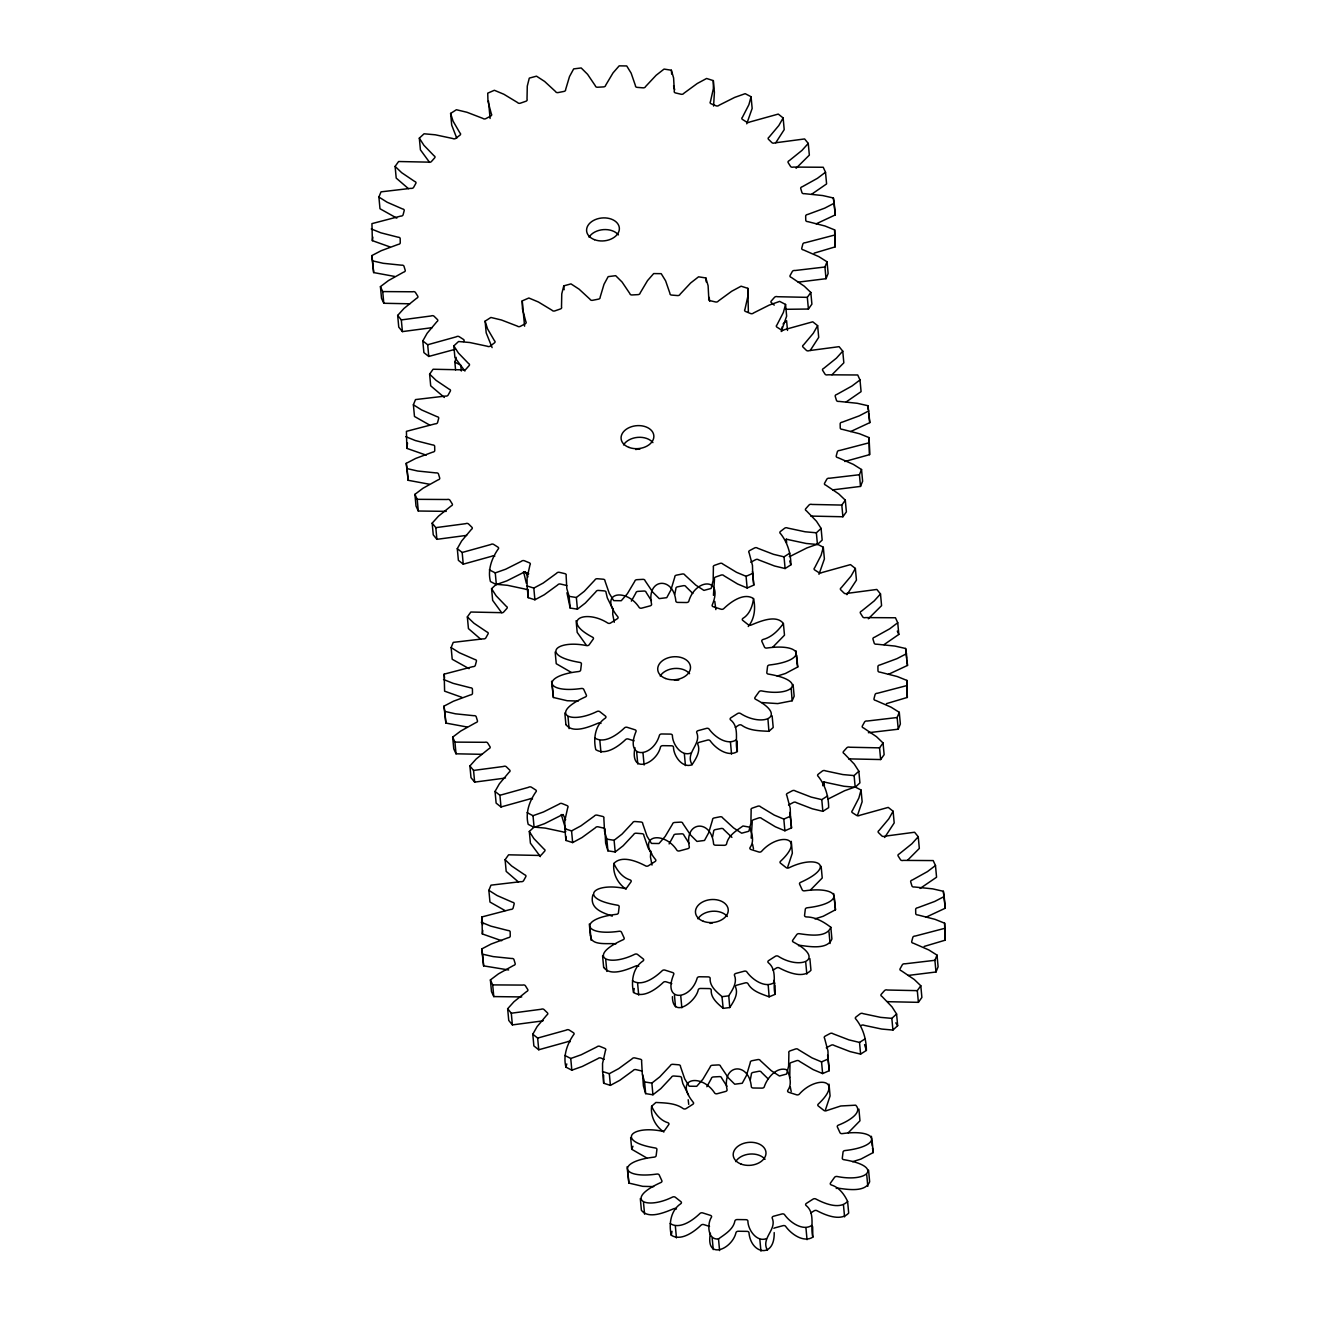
<?xml version="1.0" encoding="UTF-8"?>
<svg xmlns="http://www.w3.org/2000/svg" width="1317" height="1317" viewBox="0 0 1317 1317"><rect width="100%" height="100%" fill="white"/><g stroke="black" fill="none" stroke-linecap="round" stroke-linejoin="round"><path stroke-width="1.5" d="M642.597 1074.639L643.387 1085.867L645.659 1093.62L652.936 1094.773L660.838 1088.599L671.44 1077.29A2.157 1.498 -5.3 0 1 673.975 1076.005L679.77 1076.483A2.157 1.498 -5.3 0 1 681.531 1078.146L682.815 1083.545L688.511 1095.02M613.047 608.438L612.701 614.15L614.265 622.299M634.942 747.677C629.592 775.203 656.557 763.86 660.492 747.035A2.157 1.498 -5.3 0 1 662.945 745.669L671.374 745.784A2.157 1.498 -5.3 0 1 673.481 747.216C673.596 755.859 682.255 768.568 692.001 764.749C695.82 758.938 700.874 751.381 697.78 744.187A2.157 1.498 -5.3 0 1 699.36 742.294L707.427 740.121A2.157 1.498 -5.3 0 1 710.209 740.829C715.674 748.517 728.12 757.456 737.339 751.579L737.174 741.092M735.544 986.186A2.157 1.498 -5.3 0 1 737.108 985.083L745.175 982.91A2.157 1.498 -5.3 0 1 747.957 983.618C752.073 991.355 761.522 993.923 769.144 996.837L775.071 994.368C772.355 984.194 777.886 970.267 768.288 962.645A2.157 1.498 -5.3 0 1 768.749 960.521L775.219 956.389A2.157 1.498 -5.3 0 1 778.265 956.274C800.094 970.316 826.45 959.5 793.542 942.149A2.157 1.498 -5.3 0 1 792.818 940.108L796.719 934.658A2.157 1.498 -5.3 0 1 799.551 933.737C809.181 935.054 826.681 937.951 830.829 927.283C823.784 921.884 815.503 916.978 806.35 916.928A2.157 1.498 -5.3 0 1 804.572 915.282L805.296 909.323A2.157 1.498 -5.3 0 1 807.486 907.742C845.102 903.429 841.086 885.65 804.786 890.802A2.157 1.498 -5.3 0 1 802.201 889.815L799.649 884.267A2.157 1.498 -5.3 0 1 800.851 882.258C837.365 865.779 816.227 854.404 789.081 867.755A2.157 1.498 -5.3 0 1 786.084 867.574L780.635 863.277A2.157 1.498 -5.3 0 1 780.685 861.137C806.975 836.344 778.166 832.542 761.605 851.309A2.157 1.498 -5.3 0 1 758.658 851.951L751.151 849.564A2.157 1.498 -5.3 0 1 750.032 847.638C754.509 841.563 752.122 833.332 749.357 827.092L742.953 825.989C736.532 830.615 728.12 835.488 726.572 843.95A2.157 1.498 -5.3 0 1 724.12 845.316L715.691 845.201A2.157 1.498 -5.3 0 1 713.584 843.769C711.196 818.565 683.918 821.067 689.285 846.815A2.157 1.498 -5.3 0 1 687.704 848.708L679.638 850.881A2.157 1.498 -5.3 0 1 676.856 850.156C664.081 830.451 635.42 834.731 655.438 859.441A2.157 1.498 -5.3 0 1 654.977 861.581L648.491 865.713A2.157 1.498 -5.3 0 1 645.462 865.812C636.654 861.17 621.608 855.046 613.854 863.491C612.586 873.78 617.821 883.509 626.102 889.271M775.087 994.253L775.087 985.429M773.869 1228.3A2.157 1.498 -5.3 0 1 774.84 1227.872L782.907 1225.699A2.157 1.498 -5.3 0 1 785.689 1226.423C791.155 1234.095 803.617 1243.034 812.819 1237.157C810.103 1226.983 815.635 1213.056 806.02 1205.434A2.157 1.498 -5.3 0 1 806.498 1203.31L812.968 1199.178A2.157 1.498 -5.3 0 1 815.997 1199.079C824.804 1203.722 839.851 1209.846 847.605 1201.4C844.312 1194.338 839.094 1187.259 831.274 1184.938A2.157 1.498 -5.3 0 1 830.566 1182.913L834.468 1177.447A2.157 1.498 -5.3 0 1 837.283 1176.525C868.43 1182.715 883.608 1166.302 844.098 1159.717A2.157 1.498 -5.3 0 1 842.304 1158.071L843.045 1152.128A2.157 1.498 -5.3 0 1 845.218 1150.531C882.851 1146.218 878.834 1128.439 842.534 1133.591A2.157 1.498 -5.3 0 1 839.95 1132.604L837.398 1127.056A2.157 1.498 -5.3 0 1 838.6 1125.047C845.712 1122.413 863.804 1113.211 855.704 1105.177L840.789 1105.984L826.813 1110.544A2.157 1.498 -5.3 0 1 823.816 1110.363L818.384 1106.066A2.157 1.498 -5.3 0 1 818.433 1103.942C844.707 1079.133 815.914 1075.331 799.353 1094.098A2.157 1.498 -5.3 0 1 796.406 1094.74L788.899 1092.353A2.157 1.498 -5.3 0 1 787.78 1090.427C792.258 1084.352 789.871 1076.137 787.089 1069.881C776.915 1066.079 767.087 1077.932 764.304 1086.739A2.157 1.498 -5.3 0 1 761.852 1088.122L753.423 1088.007A2.157 1.498 -5.3 0 1 751.316 1086.558C748.945 1061.354 721.667 1063.856 727.033 1089.603A2.157 1.498 -5.3 0 1 725.453 1091.497L717.386 1093.67A2.157 1.498 -5.3 0 1 714.604 1092.945C701.829 1073.24 673.168 1077.52 693.186 1102.247A2.157 1.498 -5.3 0 1 692.709 1104.37L686.239 1108.502A2.157 1.498 -5.3 0 1 683.21 1108.601C675.407 1102.938 665.101 1102.987 655.899 1102.461L651.602 1106.28C650.335 1116.569 655.57 1126.298 663.85 1132.06M789.723 1077.734L789.986 1064.597A2.157 1.498 -5.3 0 1 791.155 1062.572L796.571 1060.695A2.157 1.498 -5.3 0 1 799.419 1061.304L813.116 1069.585L822.631 1073.569L829.266 1070.688L827.619 1055.197M634.037 740.829L628.407 739.051A2.157 1.498 -5.3 0 0 625.46 739.693C618.332 746.541 605.359 755.843 595.794 749.653C593.16 738.689 595.185 724.712 605.293 718.16A2.157 1.498 -5.3 0 0 605.343 716.02L599.893 711.74A2.157 1.498 -5.3 0 0 596.897 711.542C569.751 724.893 548.613 713.518 585.127 697.055A2.157 1.498 -5.3 0 0 586.328 695.047L583.777 689.482A2.157 1.498 -5.3 0 0 581.192 688.511C544.892 693.647 540.875 675.884 578.509 671.555A2.157 1.498 -5.3 0 0 580.682 669.974L581.406 664.015A2.157 1.498 -5.3 0 0 579.628 662.385C540.118 655.784 555.297 639.387 586.444 645.56A2.157 1.498 -5.3 0 0 589.259 644.655L593.16 639.189A2.157 1.498 -5.3 0 0 592.436 637.148C559.527 619.813 585.884 608.997 607.713 623.023A2.157 1.498 -5.3 0 0 610.759 622.908L617.229 618.776A2.157 1.498 -5.3 0 0 617.689 616.652C597.671 591.942 626.349 587.662 639.107 607.367A2.157 1.498 -5.3 0 0 641.889 608.092L649.956 605.919A2.157 1.498 -5.3 0 0 651.536 604.009C646.186 578.278 673.464 575.776 675.835 600.98A2.157 1.498 -5.3 0 0 677.942 602.412L686.371 602.528A2.157 1.498 -5.3 0 0 688.824 601.161C695.376 578.558 723.889 576.698 712.299 604.832A2.157 1.498 -5.3 0 0 713.402 606.775L720.909 609.162A2.157 1.498 -5.3 0 0 723.873 608.52C730.984 601.655 743.973 592.354 753.522 598.544C755.728 608.075 754.657 618.776 748.254 626.513M671.785 983.618L666.155 981.84A2.157 1.498 -5.3 0 0 663.192 982.482C656.08 989.33 643.091 998.648 633.543 992.458C630.909 981.494 632.917 967.501 643.042 960.949A2.157 1.498 -5.3 0 0 643.091 958.825L637.642 954.529A2.157 1.498 -5.3 0 0 634.646 954.331C607.499 967.682 586.361 956.323 622.859 939.844A2.157 1.498 -5.3 0 0 624.077 937.836L621.525 932.288A2.157 1.498 -5.3 0 0 618.924 931.3C582.641 936.436 578.624 918.673 616.241 914.344A2.157 1.498 -5.3 0 0 618.43 912.763L619.155 906.804A2.157 1.498 -5.3 0 0 617.36 905.174C577.85 898.589 593.029 882.176 624.176 888.349A2.157 1.498 -5.3 0 0 627.007 887.444L630.909 881.978A2.157 1.498 -5.3 0 0 630.185 879.937C622.381 877.632 617.146 870.553 613.854 863.491M633.543 992.458L634.251 988.524M709.517 1226.423L703.887 1224.629A2.157 1.498 -5.3 0 0 700.94 1225.271C693.812 1232.119 680.84 1241.437 671.291 1235.247C668.657 1224.283 670.666 1210.29 680.774 1203.738A2.157 1.498 -5.3 0 0 680.84 1201.614L675.391 1197.318A2.157 1.498 -5.3 0 0 672.394 1197.137C645.248 1210.471 624.093 1199.112 660.607 1182.633A2.157 1.498 -5.3 0 0 661.825 1180.625L659.274 1175.077A2.157 1.498 -5.3 0 0 656.673 1174.089C620.373 1179.242 616.356 1161.462 653.989 1157.149A2.157 1.498 -5.3 0 0 656.162 1155.552L656.903 1149.593A2.157 1.498 -5.3 0 0 655.109 1147.963C615.599 1141.378 630.777 1124.965 661.924 1131.138A2.157 1.498 -5.3 0 0 664.739 1130.233L668.641 1124.767A2.157 1.498 -5.3 0 0 667.933 1122.726C660.113 1120.421 654.895 1113.342 651.602 1106.28M671.291 1235.247L671.999 1231.313M753.505 598.659C752.633 605.688 749.768 614.315 742.953 618.348A2.157 1.498 -5.3 0 0 742.887 620.488L748.336 624.785A2.157 1.498 -5.3 0 0 751.332 624.966C760.436 621.18 776.404 614.38 783.401 623.501L784.488 635.189L772.783 647.157M389.766 246.839L372.365 240.649L371.937 223.627L400.631 216.12A2.157 1.498 -5.3 0 0 403.101 214.77L404.187 210.654A2.157 1.498 -5.3 0 0 402.525 208.942L387.132 202.225L378.901 197.056L381.008 191.854L410.871 188.347A2.157 1.498 -5.3 0 0 413.637 187.343L415.826 183.392A2.157 1.498 -5.3 0 0 414.674 181.466L401.652 172.675L395.116 166.403L398.607 161.514L428.469 162.139A2.157 1.498 -5.3 0 0 431.433 161.514L434.643 157.892A2.157 1.498 -5.3 0 0 434.083 155.834L423.909 145.298L419.333 138.153L424.074 133.791L435.285 134.795L452.801 138.515A2.157 1.498 -5.3 0 0 455.83 138.318L459.946 135.157A2.157 1.498 -5.3 0 0 459.962 133.017L453.064 121.148L450.612 113.427L456.406 109.739L466.975 112.274L482.878 118.398A2.157 1.498 -5.3 0 0 485.874 118.612L490.731 116.028A2.157 1.498 -5.3 0 0 491.34 113.921L487.965 101.179L487.734 93.161L494.369 90.28L503.884 94.264L517.581 102.545A2.157 1.498 -5.3 0 0 520.429 103.154L525.845 101.277A2.157 1.498 -5.3 0 0 527.014 99.252L527.277 86.115L529.286 78.115L536.496 76.172L544.612 81.44L555.576 91.564A2.157 1.498 -5.3 0 0 558.145 92.569L563.906 91.433A2.157 1.498 -5.3 0 0 565.619 89.589L569.504 76.567L573.669 68.896L581.192 67.957L587.58 74.312L595.383 85.868A2.157 1.498 -5.3 0 0 597.589 87.235L603.482 86.906A2.157 1.498 -5.3 0 0 605.639 85.309L613.031 72.896L619.188 65.85L626.727 65.949L631.139 73.143L635.469 85.704A2.157 1.498 -5.3 0 0 637.23 87.366L643.025 87.844A2.157 1.498 -5.3 0 0 645.56 86.56L656.162 75.25L664.064 69.077L671.341 70.229L673.613 77.983L674.32 91.071A2.157 1.498 -5.3 0 0 675.572 92.947L681.037 94.231A2.157 1.498 -5.3 0 0 683.852 93.293L697.236 83.514L706.603 78.477L713.32 80.617L714.407 92.305L713.584 106.051M372.365 240.649L372.81 237.093M426.198 455.155L406.854 448.373L406.426 431.35L435.12 423.844A2.157 1.498 -5.3 0 0 437.59 422.494L438.676 418.378A2.157 1.498 -5.3 0 0 437.014 416.666L421.621 409.949L413.39 404.78L415.497 399.578L445.36 396.071A2.157 1.498 -5.3 0 0 448.126 395.067L450.315 391.116A2.157 1.498 -5.3 0 0 449.163 389.19L436.141 380.399L429.622 374.127L433.095 369.237L462.975 369.863A2.157 1.498 -5.3 0 0 465.922 369.237L469.132 365.616A2.157 1.498 -5.3 0 0 468.572 363.558L458.415 353.022L453.822 345.894L458.563 341.515L469.774 342.519L487.29 346.239A2.157 1.498 -5.3 0 0 490.319 346.042L494.435 342.881A2.157 1.498 -5.3 0 0 494.451 340.741L487.553 328.871L485.1 321.15L490.895 317.463L501.464 319.998L517.367 326.122A2.157 1.498 -5.3 0 0 520.363 326.336L525.22 323.768A2.157 1.498 -5.3 0 0 525.829 321.644L522.454 308.902L522.223 300.885L528.858 298.004L538.373 301.988L552.07 310.269A2.157 1.498 -5.3 0 0 554.918 310.878L560.334 309.001A2.157 1.498 -5.3 0 0 561.503 306.976L561.766 293.839L563.775 285.855L570.985 283.896L579.101 289.18L590.065 299.288A2.157 1.498 -5.3 0 0 592.634 300.292L598.395 299.157A2.157 1.498 -5.3 0 0 600.108 297.313L604.009 284.291L608.158 276.636L615.681 275.681L622.068 282.036L629.872 293.609A2.157 1.498 -5.3 0 0 632.078 294.959L637.971 294.629A2.157 1.498 -5.3 0 0 640.128 293.032L647.52 280.62L653.676 273.574L661.216 273.673L665.628 280.867L669.958 293.428A2.157 1.498 -5.3 0 0 671.736 295.09L677.514 295.568A2.157 1.498 -5.3 0 0 680.049 294.284L690.651 282.974L698.553 276.817L705.83 277.953L708.102 285.707L708.809 298.794A2.157 1.498 -5.3 0 0 710.061 300.671L715.526 301.955A2.157 1.498 -5.3 0 0 718.341 301.017L731.725 291.238L741.092 286.201L747.826 288.341L748.369 311.866M406.854 448.373L407.513 443.039M462.004 697.368L444.603 691.162L444.175 674.139L472.869 666.649A2.157 1.498 -5.3 0 0 475.338 665.283L476.425 661.167A2.157 1.498 -5.3 0 0 474.746 659.471L459.37 652.738L451.138 647.569L453.246 642.367L483.092 638.86A2.157 1.498 -5.3 0 0 485.858 637.856L488.047 633.905A2.157 1.498 -5.3 0 0 486.911 631.979L473.89 623.188L467.354 616.916L470.844 612.026L500.707 612.652A2.157 1.498 -5.3 0 0 503.67 612.043L506.88 608.421A2.157 1.498 -5.3 0 0 506.304 606.347L496.147 595.811L491.57 588.683L496.295 584.304L507.506 585.308L525.022 589.045A2.157 1.498 -5.3 0 0 527.113 589.292M501.678 940.733L482.351 933.951L481.907 916.945L510.617 909.438A2.157 1.498 -5.3 0 0 513.087 908.088L514.157 903.956A2.157 1.498 -5.3 0 0 512.494 902.26L497.118 895.544L488.87 890.358L490.978 885.156L520.841 881.649A2.157 1.498 -5.3 0 0 523.606 880.645L525.796 876.694A2.157 1.498 -5.3 0 0 524.66 874.784L511.638 865.977L505.102 859.705L508.592 854.815L538.455 855.441A2.157 1.498 -5.3 0 0 541.402 854.832L544.629 851.21A2.157 1.498 -5.3 0 0 544.053 849.136L533.895 838.6L529.319 831.471L534.043 827.092L545.254 828.097L562.771 831.834A2.157 1.498 -5.3 0 0 565.8 831.62M482.351 933.951L482.779 930.411M814.153 253.144L835.093 246.905L834.649 229.899L825.035 226.014L807.881 221.635A2.157 1.498 -5.3 0 1 805.757 220.219L805.675 216.087A2.157 1.498 -5.3 0 1 807.765 214.441L824.722 208.152L834.204 203.213L833.365 197.978L822.73 195.558L804.457 193.665A2.157 1.498 -5.3 0 1 801.954 192.595L800.736 188.594A2.157 1.498 -5.3 0 1 802.333 186.718L817.462 178.305L825.512 172.231L823.224 167.259L793.311 167.078A2.157 1.498 -5.3 0 1 790.513 166.386L788.192 162.682A2.157 1.498 -5.3 0 1 789.262 160.641L801.954 150.418L808.259 143.421L804.621 138.944L774.824 142.878A2.157 1.498 -5.3 0 1 771.861 142.598L768.535 139.339A2.157 1.498 -5.3 0 1 769.029 137.215L778.808 125.559L783.138 117.937L778.265 114.085L749.752 122.004A2.157 1.498 -5.3 0 1 746.723 122.135L742.508 119.452A2.157 1.498 -5.3 0 1 742.409 117.312L748.896 104.701L751.069 96.717L745.175 93.672L734.705 97.392L719.033 105.261A2.157 1.498 -5.3 0 1 716.053 105.804L711.114 103.78A2.157 1.498 -5.3 0 1 710.423 101.738L713.37 88.634L713.32 80.617M835.093 246.905L834.649 229.899M844.757 461.51L869.582 454.645L869.138 437.623L859.524 433.754L842.37 429.358A2.157 1.498 -5.3 0 1 840.246 427.943L840.164 423.811A2.157 1.498 -5.3 0 1 842.254 422.164L859.211 415.876L868.693 410.953L867.854 405.702L857.219 403.282L838.962 401.389A2.157 1.498 -5.3 0 1 836.443 400.319L835.225 396.318A2.157 1.498 -5.3 0 1 836.838 394.441L851.951 386.029L860.001 379.954L857.713 374.983L827.8 374.802A2.157 1.498 -5.3 0 1 825.002 374.11L822.681 370.406A2.157 1.498 -5.3 0 1 823.751 368.365L836.443 358.142L842.748 351.145L839.11 346.667L809.313 350.602A2.157 1.498 -5.3 0 1 806.35 350.322L803.024 347.062A2.157 1.498 -5.3 0 1 803.518 344.939L813.297 333.283L817.627 325.661L812.754 321.809L784.241 329.727A2.157 1.498 -5.3 0 1 781.211 329.859L776.997 327.176A2.157 1.498 -5.3 0 1 776.898 325.052L783.385 312.425L785.558 304.441L779.664 301.395L769.194 305.116L753.522 312.985A2.157 1.498 -5.3 0 1 750.542 313.528L745.603 311.503A2.157 1.498 -5.3 0 1 744.928 309.462L747.858 296.358L747.826 288.341M869.582 454.645L869.138 437.623M886.39 703.657L907.314 697.434L906.886 680.412L897.272 676.543L880.118 672.164A2.157 1.498 -5.3 0 1 877.978 670.732L877.912 666.6A2.157 1.498 -5.3 0 1 879.986 664.953L896.959 658.665L906.425 653.742L905.602 648.491L894.967 646.071L876.694 644.194A2.157 1.498 -5.3 0 1 874.192 643.108L872.973 639.124A2.157 1.498 -5.3 0 1 874.57 637.23L889.699 628.818L897.733 622.743L895.461 617.772L865.532 617.591A2.157 1.498 -5.3 0 1 862.75 616.899L860.429 613.195A2.157 1.498 -5.3 0 1 861.499 611.154L874.192 600.931L880.497 593.951L876.842 589.456L847.061 593.391A2.157 1.498 -5.3 0 1 844.098 593.111L840.756 589.851A2.157 1.498 -5.3 0 1 841.267 587.728L851.045 576.089L855.359 568.45L850.486 564.614L821.989 572.533A2.157 1.498 -5.3 0 1 818.944 572.648L814.729 569.965A2.157 1.498 -5.3 0 1 814.647 567.841L821.133 555.214L823.306 547.246L817.396 544.201L806.942 547.905L791.27 555.79A2.157 1.498 -5.3 0 1 789.327 556.531M907.314 697.434L906.886 680.412M924.139 946.446L945.063 940.223L944.635 923.201L935.004 919.332L917.85 914.953A2.157 1.498 -5.3 0 1 915.727 913.537L915.661 909.388A2.157 1.498 -5.3 0 1 917.735 907.742L934.708 901.454L944.174 896.531L943.334 891.28L932.699 888.86L914.442 886.983A2.157 1.498 -5.3 0 1 911.924 885.897L910.706 881.913A2.157 1.498 -5.3 0 1 912.319 880.019L927.448 871.607L935.482 865.532L933.193 860.577L903.281 860.396A2.157 1.498 -5.3 0 1 900.482 859.688L898.161 856.001A2.157 1.498 -5.3 0 1 899.231 853.943L911.94 843.72L918.245 836.739L914.591 832.245L884.81 836.196A2.157 1.498 -5.3 0 1 881.83 835.9L878.505 832.64A2.157 1.498 -5.3 0 1 878.999 830.517L888.777 818.878L893.107 811.239L888.234 807.403L859.721 815.322A2.157 1.498 -5.3 0 1 856.692 815.453L852.478 812.754A2.157 1.498 -5.3 0 1 852.379 810.63L858.865 798.02L861.055 790.035L855.145 786.99L844.674 790.694L829.002 798.579A2.157 1.498 -5.3 0 1 828.163 799.123M945.063 940.223L944.635 923.201M710.423 1233.255C705.089 1260.781 732.038 1249.454 735.989 1232.63A2.157 1.498 -5.3 0 1 738.442 1231.247L746.871 1231.362A2.157 1.498 -5.3 0 1 748.978 1232.794C750.986 1254.327 774.824 1258.69 774.198 1232.58M650.812 851.111L650.45 856.939L651.997 865.088M737.355 751.447C734.326 741.636 740.269 727.461 730.54 719.856A2.157 1.498 -5.3 0 1 731.001 717.732L737.487 713.6A2.157 1.498 -5.3 0 1 740.516 713.485C762.345 727.511 788.702 716.711 755.793 699.36A2.157 1.498 -5.3 0 1 755.085 697.319L758.971 691.869A2.157 1.498 -5.3 0 1 761.802 690.948C792.949 697.137 808.128 680.724 768.618 674.123A2.157 1.498 -5.3 0 1 766.823 672.493L767.548 666.534A2.157 1.498 -5.3 0 1 769.737 664.953C807.354 660.64 803.337 642.861 767.054 648.013A2.157 1.498 -5.3 0 1 764.453 647.026L761.901 641.478A2.157 1.498 -5.3 0 1 763.119 639.453C771.746 637.23 778.314 630.481 783.401 623.501M773.984 982.68C765.128 988.524 752.287 979.716 746.871 971.93A2.157 1.498 -5.3 0 0 744.089 971.222L736.022 973.395A2.157 1.498 -5.3 0 0 734.442 975.288C737.52 982.433 732.532 989.956 728.745 995.734L729.75 1007.538L723.181 1008.361C717.814 1003.702 710.554 997.957 711.229 990.005A2.157 1.498 -5.3 0 0 709.122 988.573L700.693 988.458A2.157 1.498 -5.3 0 0 698.24 989.841C696.084 1001.266 672.641 1019.556 672.411 996.689M811.733 1225.468C802.876 1231.313 790.035 1222.505 784.603 1214.735A2.157 1.498 -5.3 0 0 781.821 1214.011L773.754 1216.184A2.157 1.498 -5.3 0 0 772.19 1218.077C777.277 1229.798 760.452 1238.145 767.482 1250.327M812.819 1237.157L812.655 1226.687M822.763 785.755L823.355 781.952M674.798 594.214L675.901 588.666A2.157 1.498 -5.3 0 1 677.613 586.822L683.375 585.703A2.157 1.498 -5.3 0 1 685.943 586.707L692.824 593.457M712.546 837.003L713.649 831.471A2.157 1.498 -5.3 0 1 715.345 829.628L721.107 828.492A2.157 1.498 -5.3 0 1 723.692 829.496L731.923 837.365M750.295 1079.792L751.381 1074.26A2.157 1.498 -5.3 0 1 753.094 1072.417L758.855 1071.281A2.157 1.498 -5.3 0 1 761.424 1072.285L768.305 1079.035M713.435 595.35L714.489 579.019A2.157 1.498 -5.3 0 1 715.674 576.994L721.09 575.101A2.157 1.498 -5.3 0 1 723.922 575.727L737.635 584.007L747.151 587.991L753.785 585.11L752.484 571.479M751.167 838.139L752.237 821.808A2.157 1.498 -5.3 0 1 753.423 819.783L758.839 817.906A2.157 1.498 -5.3 0 1 761.67 818.515L775.367 826.796L784.899 830.78L791.517 827.899L789.871 812.408M455.583 369.912L454.859 362.126L456.176 357.335M528.759 573.8L525.467 572.451A2.157 1.498 -5.3 0 0 522.487 572.994L506.815 580.879L496.344 584.583L490.434 581.538C487.52 570.146 491.57 558.655 498.024 549.255A2.157 1.498 -5.3 0 0 497.925 547.131L493.71 544.448A2.157 1.498 -5.3 0 0 490.681 544.563L462.168 552.481L457.295 548.646L461.625 541.007L471.404 529.368A2.157 1.498 -5.3 0 0 471.898 527.244L468.572 523.985A2.157 1.498 -5.3 0 0 465.592 523.689L435.812 527.64L432.174 523.145L438.479 516.165L451.171 505.942A2.157 1.498 -5.3 0 0 452.241 503.901L449.92 500.197A2.157 1.498 -5.3 0 0 447.122 499.505L417.209 499.324L414.921 494.352L422.971 488.278L438.084 479.865A2.157 1.498 -5.3 0 0 439.697 477.972L438.479 473.988A2.157 1.498 -5.3 0 0 435.96 472.902L417.703 471.025L407.068 468.605L406.229 463.354L415.695 458.431L432.667 452.143A2.157 1.498 -5.3 0 0 434.742 450.496L434.676 446.364A2.157 1.498 -5.3 0 0 432.552 444.932L415.398 440.553L405.768 436.684M563.199 815.256A2.157 1.498 -5.3 0 0 560.219 815.799L544.547 823.668L534.093 827.389L528.183 824.327C525.253 812.935 529.319 801.444 535.772 792.044A2.157 1.498 -5.3 0 0 535.673 789.92L531.459 787.237A2.157 1.498 -5.3 0 0 528.43 787.352L499.917 795.287L495.044 791.435L499.373 783.813L509.152 772.157A2.157 1.498 -5.3 0 0 509.646 770.033L506.321 766.774A2.157 1.498 -5.3 0 0 503.341 766.494L473.56 770.429L469.906 765.951L476.211 758.954L488.903 748.731A2.157 1.498 -5.3 0 0 489.99 746.69L487.669 742.986A2.157 1.498 -5.3 0 0 484.87 742.294L454.941 742.113L452.669 737.141L460.703 731.067L475.832 722.654A2.157 1.498 -5.3 0 0 477.445 720.778L476.211 716.777A2.157 1.498 -5.3 0 0 473.708 715.691L455.435 713.814L444.8 711.394L443.977 706.142L453.443 701.22L470.416 694.932A2.157 1.498 -5.3 0 0 472.49 693.285L472.424 689.153A2.157 1.498 -5.3 0 0 470.284 687.737L453.13 683.342L443.516 679.473M604.24 1059.395L600.947 1058.045A2.157 1.498 -5.3 0 0 597.967 1058.588L582.295 1066.457L571.825 1070.178L565.931 1067.132C563.001 1055.74 567.067 1044.233 573.504 1034.849A2.157 1.498 -5.3 0 0 573.422 1032.709L569.191 1030.026A2.157 1.498 -5.3 0 0 566.162 1030.157L537.649 1038.076L532.792 1034.224L537.106 1026.601L546.884 1014.963A2.157 1.498 -5.3 0 0 547.395 1012.822L544.053 1009.579A2.157 1.498 -5.3 0 0 541.089 1009.283L511.292 1013.217L507.654 1008.74L513.959 1001.743L526.652 991.52A2.157 1.498 -5.3 0 0 527.722 989.479L525.401 985.774A2.157 1.498 -5.3 0 0 522.619 985.083L492.69 984.902L490.401 979.93L498.452 973.856L513.581 965.443A2.157 1.498 -5.3 0 0 515.177 963.567L513.959 959.566A2.157 1.498 -5.3 0 0 511.457 958.496L493.184 956.603L482.549 954.183L481.709 948.948L491.192 944.009L508.164 937.72A2.157 1.498 -5.3 0 0 510.239 936.074L510.173 931.942A2.157 1.498 -5.3 0 0 508.033 930.526L490.879 926.147L481.265 922.262M565.931 1067.132L566.804 1063.938M798.135 282.151L826.022 278.694L824.936 267.005L827.043 261.803L818.812 256.617L803.419 249.901A2.157 1.498 -5.3 0 1 801.757 248.205L802.843 244.089A2.157 1.498 -5.3 0 1 805.296 242.723L834.007 235.216M826.022 278.694L828.13 273.492L827.043 261.803M832.624 489.875L860.511 486.417L859.425 474.729L861.532 469.527L853.301 464.358L837.908 457.625A2.157 1.498 -5.3 0 1 836.246 455.929L837.332 451.813A2.157 1.498 -5.3 0 1 839.802 450.447L868.496 442.956M860.511 486.417L862.619 481.215L861.532 469.527M761.786 702.57A2.157 1.498 -5.3 0 1 762.889 702.636L777.738 703.591L792.159 700.776L794.167 696.183L793.081 684.494M646.696 1157.923L631.732 1149.28L632.95 1146.267M868.397 732.713L898.243 729.206L897.157 717.518L899.281 712.316L891.033 707.147L875.657 700.43A2.157 1.498 -5.3 0 1 873.994 698.718L875.064 694.602A2.157 1.498 -5.3 0 1 877.534 693.252L906.244 685.745M898.243 729.206L900.351 724.004L899.281 712.316M798.497 945.705A2.157 1.498 -5.3 0 1 800.621 945.425C810.268 946.742 827.767 949.639 831.9 938.972L830.829 927.283M908.104 975.453L935.992 971.995L934.905 960.307L937.013 955.105L928.781 949.936L913.405 943.219A2.157 1.498 -5.3 0 1 911.726 941.507L912.813 937.391A2.157 1.498 -5.3 0 1 915.282 936.041L943.976 928.534M935.992 971.995L938.099 966.793L937.013 955.105M836.246 1188.494A2.157 1.498 -5.3 0 1 838.369 1188.214C848 1189.531 865.516 1192.445 869.648 1181.777L868.562 1170.089M746.739 123.814L752.155 108.406L751.069 96.717M781.228 331.538L786.644 316.146L785.558 304.441M818.976 574.327L824.393 558.935L823.306 547.246M857.532 815.272L862.141 801.724L861.055 790.035M787.747 866.932L792.34 853.136L791.27 841.333M825.496 1109.721L830.072 1095.925L829.002 1084.121M455.501 349.219L428.766 356.446L423.893 352.61L422.806 340.922L427.136 333.283L436.915 321.644A2.157 1.498 -5.3 0 0 437.409 319.521L434.083 316.261A2.157 1.498 -5.3 0 0 431.103 315.965L401.323 319.916L397.668 315.421L403.99 308.441L416.682 298.218A2.157 1.498 -5.3 0 0 417.752 296.16L415.431 292.473A2.157 1.498 -5.3 0 0 412.633 291.781L382.72 291.584L380.432 286.629L388.482 280.554L403.595 272.142A2.157 1.498 -5.3 0 0 405.208 270.248L403.99 266.264A2.157 1.498 -5.3 0 0 401.471 265.178L383.214 263.301L372.579 260.881L371.74 255.63L381.206 250.707L398.178 244.419A2.157 1.498 -5.3 0 0 400.253 242.772L400.187 238.624A2.157 1.498 -5.3 0 0 398.063 237.208L380.909 232.829L371.279 228.96M631.353 601.128L635.881 592.963A2.157 1.498 -5.3 0 1 638.037 591.366L643.931 591.037A2.157 1.498 -5.3 0 1 646.137 592.387L651.421 600.7M669.102 843.917L673.613 835.752A2.157 1.498 -5.3 0 1 675.786 834.155L681.663 833.826A2.157 1.498 -5.3 0 1 683.885 835.176L689.17 843.489M706.85 1086.723L711.361 1078.541A2.157 1.498 -5.3 0 1 713.518 1076.944L719.411 1076.615A2.157 1.498 -5.3 0 1 721.617 1077.981L726.918 1086.278M600.98 723.428A2.157 1.498 -5.3 0 0 597.984 723.231C588.962 727.017 572.549 733.915 565.997 724.58M638.729 966.217A2.157 1.498 -5.3 0 0 635.732 966.019C626.694 969.806 610.281 976.704 603.729 967.369M786.216 309.297L808.408 309.034L807.321 297.346L810.811 292.456L804.275 286.184L791.254 277.377A2.157 1.498 -5.3 0 1 790.118 275.467L792.307 271.516A2.157 1.498 -5.3 0 1 795.073 270.512L824.936 267.005M808.408 309.034L811.898 304.145L810.811 292.456M810.893 516.182A2.157 1.498 -5.3 0 1 813.033 516.132L842.896 516.758L841.81 505.07L845.3 500.18L838.764 493.908L825.759 485.117A2.157 1.498 -5.3 0 1 824.607 483.191L826.796 479.24A2.157 1.498 -5.3 0 1 829.562 478.236L859.425 474.729M842.896 516.758L846.387 511.869L845.3 500.18M848.642 758.971A2.157 1.498 -5.3 0 1 850.782 758.921L880.645 759.547L879.558 747.858L883.048 742.969L876.513 736.697L863.491 727.906A2.157 1.498 -5.3 0 1 862.355 725.98L864.545 722.029A2.157 1.498 -5.3 0 1 867.31 721.025L897.157 717.518M880.645 759.547L884.135 754.657L883.048 742.969M887.46 1001.529A2.157 1.498 -5.3 0 1 888.531 1001.71L918.393 1002.336L917.307 990.647L920.797 985.758L914.261 979.486L901.24 970.695A2.157 1.498 -5.3 0 1 900.104 968.769L902.293 964.834A2.157 1.498 -5.3 0 1 905.042 963.814L934.905 960.307M918.393 1002.336L921.884 997.446L920.797 985.758M692.083 764.634C684.84 752.863 701.813 744.187 696.693 732.499A2.157 1.498 -5.3 0 1 698.273 730.606L706.34 728.416A2.157 1.498 -5.3 0 1 709.122 729.141C714.588 736.829 727.05 745.768 736.252 739.891M728.663 995.85L722.095 996.673C716.728 992.014 709.468 986.268 710.143 978.317A2.157 1.498 -5.3 0 0 708.036 976.885L699.607 976.77A2.157 1.498 -5.3 0 0 697.154 978.152C690.602 1000.739 662.089 1002.599 673.678 974.465A2.157 1.498 -5.3 0 0 672.575 972.539L665.069 970.152A2.157 1.498 -5.3 0 0 662.122 970.794C654.993 977.642 642.005 986.96 632.456 980.77M729.75 1007.538C733.569 1001.727 738.623 994.17 735.528 986.976M775.729 142.796L784.208 129.626L783.138 117.937M810.218 350.52L818.713 337.35L817.627 325.661M846.93 594.691L856.445 580.138L855.359 568.45M884.678 837.48L894.194 822.927L893.107 811.239M783.055 323.966L786.595 320.69L787.5 330.435M750.789 562.227L755.645 559.659A2.157 1.498 -5.3 0 1 758.625 559.873L774.544 565.997L785.113 568.532L790.908 564.828C790.842 553.617 787.55 542.374 780.471 533.55A2.157 1.498 -5.3 0 1 780.487 531.426L784.603 528.265A2.157 1.498 -5.3 0 1 787.632 528.051L805.148 531.788L816.359 532.792L821.1 528.413L816.507 521.285L806.35 510.749A2.157 1.498 -5.3 0 1 805.79 508.675L809 505.053A2.157 1.498 -5.3 0 1 811.947 504.444L841.81 505.07M785.689 539.954A2.157 1.498 -5.3 0 1 788.718 539.74L806.234 543.477L817.445 544.481L822.17 540.102L821.1 528.413M735.33 727.346L738.574 725.288A2.157 1.498 -5.3 0 1 741.603 725.173C749.389 730.836 759.695 730.803 768.914 731.314L773.211 727.494L772.124 715.806M788.521 805.016L793.377 802.448A2.157 1.498 -5.3 0 1 796.373 802.662L812.293 808.786L822.862 811.321L828.656 807.634C828.591 796.406 825.282 785.162 818.203 776.339A2.157 1.498 -5.3 0 1 818.236 774.215L822.351 771.054A2.157 1.498 -5.3 0 1 825.38 770.84L842.896 774.577L854.107 775.581L858.832 771.202L854.256 764.074L844.098 753.538A2.157 1.498 -5.3 0 1 843.522 751.464L846.749 747.858A2.157 1.498 -5.3 0 1 849.695 747.233L879.558 747.858M823.438 782.742A2.157 1.498 -5.3 0 1 826.467 782.545L843.983 786.265L855.194 787.27L859.919 782.891L858.832 771.202M773.079 970.135L776.306 968.077A2.157 1.498 -5.3 0 1 779.351 967.979C788.142 972.621 803.189 978.745 810.959 970.3L809.873 958.611M826.269 1047.822L831.126 1045.237A2.157 1.498 -5.3 0 1 834.122 1045.451L850.025 1051.575L860.594 1054.11L866.388 1050.423C866.339 1039.195 863.03 1027.968 855.951 1019.144A2.157 1.498 -5.3 0 1 855.968 1017.004L860.083 1013.843A2.157 1.498 -5.3 0 1 863.129 1013.646L880.645 1017.366L891.839 1018.37L896.581 1014.008L892.004 1006.863L881.847 996.327A2.157 1.498 -5.3 0 1 881.271 994.269L884.481 990.647A2.157 1.498 -5.3 0 1 887.444 990.022L917.307 990.647M861.17 1025.531A2.157 1.498 -5.3 0 1 864.199 1025.334L881.715 1029.054L892.926 1030.059L897.667 1025.696L896.581 1014.008M810.811 1212.941L814.054 1210.866A2.157 1.498 -5.3 0 1 817.083 1210.767C825.891 1215.41 840.937 1221.534 848.691 1213.089L847.605 1201.4M796.094 168.263L809.346 155.11L808.259 143.421M831.965 374.769L843.835 362.834L842.748 351.145M868.331 618.792L881.583 605.639L880.497 593.951M907.462 860.347L919.332 848.428L918.245 836.739M489.348 569.849L495.258 572.895L505.728 569.191L521.4 561.305A2.157 1.498 -5.3 0 1 524.38 560.762L529.319 562.787A2.157 1.498 -5.3 0 1 529.994 564.845L527.063 577.933L527.096 585.966L533.813 588.09L543.18 583.069L556.581 573.29A2.157 1.498 -5.3 0 1 559.396 572.352L564.861 573.636A2.157 1.498 -5.3 0 1 566.112 575.513L566.82 588.6L569.092 596.354L576.352 597.49L584.271 591.333L594.872 580.023A2.157 1.498 -5.3 0 1 597.408 578.739L603.186 579.217A2.157 1.498 -5.3 0 1 604.947 580.863L609.294 593.424L613.706 600.618L621.245 600.733L627.402 593.671L634.794 581.274A2.157 1.498 -5.3 0 1 636.951 579.678L642.844 579.348A2.157 1.498 -5.3 0 1 645.05 580.698L652.853 592.255L659.241 598.609L666.764 597.671L670.913 590L674.814 576.978A2.157 1.498 -5.3 0 1 676.526 575.134L682.288 574.014A2.157 1.498 -5.3 0 1 684.856 575.019L695.82 585.127L703.92 590.395L711.147 588.452L713.155 580.451L713.402 567.314A2.157 1.498 -5.3 0 1 714.588 565.306L720.004 563.413A2.157 1.498 -5.3 0 1 722.835 564.038L736.549 572.319L746.064 576.303L752.698 573.422L752.468 565.405L749.077 552.663A2.157 1.498 -5.3 0 1 749.702 550.539L754.559 547.971A2.157 1.498 -5.3 0 1 757.555 548.185L773.458 554.309L784.027 556.844L789.821 553.14M566.936 592.749L570.179 608.042L577.439 609.178L585.357 603.021L595.959 591.712A2.157 1.498 -5.3 0 1 598.478 590.428L604.273 590.905A2.157 1.498 -5.3 0 1 606.034 592.551L607.335 597.951L613.031 609.442M527.096 812.638L533.006 815.7L543.46 811.98L559.149 804.111A2.157 1.498 -5.3 0 1 562.129 803.568L567.051 805.592A2.157 1.498 -5.3 0 1 567.742 807.634L564.795 820.738L564.845 828.755L571.562 830.895L580.929 825.858L594.329 816.079A2.157 1.498 -5.3 0 1 597.128 815.141L602.593 816.425A2.157 1.498 -5.3 0 1 603.845 818.301L604.552 831.389L606.841 839.143L614.101 840.279L622.019 834.122L632.604 822.812A2.157 1.498 -5.3 0 1 635.14 821.528L640.935 822.006A2.157 1.498 -5.3 0 1 642.696 823.668L647.042 836.229L651.454 843.423L658.994 843.522L665.151 836.476L672.543 824.063A2.157 1.498 -5.3 0 1 674.699 822.466L680.593 822.137A2.157 1.498 -5.3 0 1 682.799 823.487L690.602 835.06L696.973 841.415L704.496 840.46L708.661 832.805L712.563 819.783A2.157 1.498 -5.3 0 1 714.258 817.939L720.02 816.803A2.157 1.498 -5.3 0 1 722.605 817.808L733.569 827.916L741.669 833.2L748.879 831.241L750.888 823.257L751.151 810.12A2.157 1.498 -5.3 0 1 752.336 808.095L757.752 806.218A2.157 1.498 -5.3 0 1 760.584 806.827L774.281 815.108L783.813 819.092L790.447 816.211L790.216 808.194L786.825 795.452A2.157 1.498 -5.3 0 1 787.434 793.328L792.291 790.76A2.157 1.498 -5.3 0 1 795.287 790.974L811.206 797.098L821.775 799.633L827.57 795.945M564.845 828.755L565.931 840.444L572.648 842.584L582.015 837.546L595.399 827.767A2.157 1.498 -5.3 0 1 598.214 826.829L603.68 828.113A2.157 1.498 -5.3 0 1 604.931 829.99L605.639 843.078L607.911 850.831L615.187 851.967L623.106 845.81L633.691 834.501A2.157 1.498 -5.3 0 1 636.226 833.217L642.021 833.694A2.157 1.498 -5.3 0 1 643.783 835.357L648.129 847.918L651.652 853.663M810.531 889.946L822.236 877.978L821.149 866.29M564.845 1055.444L570.755 1058.489L581.209 1054.769L596.881 1046.9A2.157 1.498 -5.3 0 1 599.861 1046.357L604.799 1048.381A2.157 1.498 -5.3 0 1 605.491 1050.423L602.544 1063.527L602.593 1071.544L609.31 1073.684L618.677 1068.647L632.061 1058.868A2.157 1.498 -5.3 0 1 634.876 1057.93L640.342 1059.214A2.157 1.498 -5.3 0 1 641.593 1061.09L642.301 1074.178L644.573 1081.932L651.849 1083.084L659.751 1076.911L670.353 1065.601A2.157 1.498 -5.3 0 1 672.888 1064.317L678.683 1064.794A2.157 1.498 -5.3 0 1 680.445 1066.457L684.774 1079.018L689.186 1086.212L696.726 1086.311L702.883 1079.265L710.275 1066.852A2.157 1.498 -5.3 0 1 712.431 1065.255L718.325 1064.926A2.157 1.498 -5.3 0 1 720.531 1066.293L728.334 1077.849L734.721 1084.204L742.245 1083.265L746.41 1075.594L750.311 1062.572A2.157 1.498 -5.3 0 1 752.007 1060.728L757.769 1059.592A2.157 1.498 -5.3 0 1 760.337 1060.597L771.301 1070.721L779.417 1075.989L786.628 1074.046L788.636 1066.046L788.899 1052.909A2.157 1.498 -5.3 0 1 790.085 1050.884L795.484 1049.007A2.157 1.498 -5.3 0 1 798.332 1049.616L812.029 1057.897L821.545 1061.881L828.179 1059L827.949 1050.982L824.574 1038.24A2.157 1.498 -5.3 0 1 825.183 1036.133L830.039 1033.549A2.157 1.498 -5.3 0 1 833.035 1033.763L848.955 1039.887L859.524 1042.422L865.302 1038.734M848.263 1132.752L859.968 1120.783L858.898 1109.095M897.733 622.743L898.82 634.432L884.036 644.639M670.205 1223.559C679.753 1229.749 692.726 1220.431 699.854 1213.583A2.157 1.498 -5.3 0 1 702.801 1212.941L710.324 1215.328A2.157 1.498 -5.3 0 1 711.427 1217.254C706.982 1223.839 707.608 1240.433 718.506 1238.902C724.926 1234.276 733.355 1229.403 734.902 1220.941A2.157 1.498 -5.3 0 1 737.355 1219.558L745.784 1219.674A2.157 1.498 -5.3 0 1 747.891 1221.106C747.99 1229.765 756.649 1242.458 766.395 1238.639M796.653 655.29L797.74 666.978L785.442 673.497L777.162 676.082M615.961 943.828C608.273 942.89 590.642 946.264 590.543 935.63M834.385 898.079L835.472 909.767L823.174 916.286L814.91 918.871M852.642 1161.676L860.923 1159.075L873.22 1152.556L872.134 1140.868M594.708 737.964C604.273 744.154 617.245 734.853 624.373 728.005A2.157 1.498 -5.3 0 1 627.32 727.363L634.827 729.733A2.157 1.498 -5.3 0 1 635.946 731.676C624.357 759.81 652.87 757.95 659.422 735.347A2.157 1.498 -5.3 0 1 661.858 733.981L670.287 734.096A2.157 1.498 -5.3 0 1 672.394 735.528C672.51 744.171 681.169 756.88 690.915 753.061M718.506 1238.902L719.592 1250.59M811.799 194.126L826.599 183.919L825.512 172.231M846.288 401.85L861.088 391.643L860.001 379.954M920.089 888.465L936.568 877.221L935.482 865.532M527.096 585.966L528.183 597.655L534.9 599.778L544.267 594.757L557.667 584.978A2.157 1.498 -5.3 0 1 560.466 584.04L565.948 585.324A2.157 1.498 -5.3 0 1 566.837 585.736M602.593 1071.544L603.68 1083.233L610.397 1085.373L619.764 1080.335L633.148 1070.556A2.157 1.498 -5.3 0 1 635.963 1069.618L641.428 1070.902A2.157 1.498 -5.3 0 1 642.334 1071.314M834.204 203.213L835.291 214.901L816.211 223.824M868.693 410.953L869.78 422.642L850.7 431.548M906.425 653.742L907.512 665.431L888.448 674.337M944.174 896.531L945.26 908.22L926.197 917.126M792.159 700.776L791.237 689.038M432.19 327.653L402.409 331.604L398.755 327.11L397.668 315.421M466.679 535.377L436.898 539.328L433.244 534.834L432.174 523.145M422.806 340.922L427.679 344.758L456.192 336.839A2.157 1.498 -5.3 0 1 459.221 336.708L463.436 339.407A2.157 1.498 -5.3 0 1 463.535 341.531M457.295 548.646L458.382 560.334L463.255 564.17L491.768 556.251A2.157 1.498 -5.3 0 1 494.797 556.136M495.044 791.435L496.13 803.123L501.003 806.975L529.5 799.04A2.157 1.498 -5.3 0 1 532.545 798.925M532.792 1034.224L533.862 1045.912L538.735 1049.764L567.248 1041.846A2.157 1.498 -5.3 0 1 570.277 1041.714M409.785 303.799L383.807 303.272L381.518 298.317L380.432 286.629M446.249 511.358L418.296 511.012L416.007 506.041L414.921 494.352M482.022 754.328L456.028 753.801L453.756 748.83L452.669 737.141M521.73 996.936L493.776 996.59L491.488 991.635L490.401 979.93M578.212 701.039L567.248 700.743L553.403 697.483L551.593 681.235M653.709 1186.617L642.729 1186.337L628.884 1183.078L627.073 1166.813M469.906 765.951L470.992 777.639L474.647 782.117L504.427 778.182A2.157 1.498 -5.3 0 1 505.481 777.886M507.654 1008.74L508.741 1020.428L512.379 1024.906L542.176 1020.971A2.157 1.498 -5.3 0 1 543.23 1020.675M807.321 297.346L777.458 296.72A2.157 1.498 -5.3 0 0 774.511 297.329L771.301 300.951A2.157 1.498 -5.3 0 0 771.861 303.025L774.231 305.116M768.914 731.314L767.992 719.625M640.325 1198.585L641.395 1210.274C648.408 1219.41 664.377 1212.595 673.481 1208.825A2.157 1.498 -5.3 0 1 676.477 1209.006M508.642 969.971L483.635 965.871L481.709 948.948M394.754 276.455L373.666 272.57L371.74 255.63M429.243 484.195L408.155 480.293L406.229 463.354M466.992 726.984L445.887 723.082L443.977 706.142M769.144 996.837L768.206 985.182M612.257 916.138C602.379 912.632 589.012 908.598 592.897 894.803M796.851 662.352L797.74 666.978M571.216 672.345L556.235 663.702L555.165 652.014M396.812 218.145L379.987 208.744L378.901 197.056M429.589 425.029L414.476 416.468L413.39 404.78M469.05 668.657L452.208 659.257L451.138 647.569M505.07 910.607L489.957 902.046L488.87 890.358M454.859 362.126L460.769 365.171L461.312 371.015M408.451 188.66L396.203 178.091L395.116 166.403M444.372 397.471L430.692 385.815L429.622 374.127M480.689 639.189L468.44 628.604L467.354 616.916M518.437 881.978L506.189 871.393L505.102 859.705M721.979 996.59L723.181 1008.361M585.95 644.639L577.192 632.39L576.105 620.702M429.342 162.057L420.419 149.842L419.333 138.153M464.917 371.048L454.908 357.582L453.822 345.894M501.579 612.57L492.657 600.371L491.57 588.683M540.398 856.626L530.405 843.16L529.319 831.471M895.823 1022.832L897.667 1025.696M456.752 138.12L451.698 125.115L450.612 113.427M492.114 347.606L486.187 332.839L485.1 321.15M525.285 571.677L527.903 576.961M563.034 814.466L565.652 819.75M565.866 829.677L561.305 814.532M897.305 631.123L898.82 634.432M789.673 560.976L790.908 564.828M864.561 1044.628L866.388 1050.423M526.372 583.365L523.557 571.743M773.886 980.375L774.923 983.898M673.563 85.786L674.699 89.671M714.802 601.408L715.839 609.606M752.55 844.197L753.489 848.774M790.282 1086.986L791.221 1091.563M490.105 118.464L488.459 100.948M524.594 326.188L522.223 300.885M869.78 422.642L868.578 413.489M906.689 660.179L907.512 665.431M835.291 214.901L833.365 197.978M945.26 908.22L943.334 891.28M835.472 909.767L833.661 893.502M872.496 1147.98L873.22 1152.556M709.188 297.395L709.665 301.165M688.198 1099.744L688.725 1104.37M905.602 648.491L906.508 658.237M867.854 405.702L868.216 409.587M891.839 1018.37L892.926 1030.059M854.107 775.581L855.194 787.27M816.359 532.792L817.445 544.481M871.41 1136.291L872.315 1146.037M859.524 1042.422L860.594 1054.11M866.718 1174.616L867.804 1186.304M782.051 327.011L782.413 330.913M824.03 781.722L824.393 785.607M821.775 799.633L822.862 811.321M828.986 931.827L830.072 943.515M786.282 538.933L786.644 542.818M795.929 650.713L796.999 662.402M784.027 556.844L785.113 568.532M843.489 1205.203L844.576 1216.892M828.179 1059L829.266 1070.688M821.545 1061.881L822.631 1073.569M805.741 962.414L806.827 974.103M790.447 816.211L791.517 827.899M783.813 819.092L784.899 830.78M752.698 573.422L753.785 585.11M746.064 576.303L747.151 587.991M805.955 1227.987L807.041 1239.676M705.83 277.953L706.192 281.854M671.341 70.229L671.703 74.114M730.474 742.393L731.544 754.081M759.843 1239.462L760.93 1251.15M684.363 753.884L685.433 765.572M712.168 1237.914L713.254 1249.603M680.774 996.113L681.844 1007.801M674.436 995.109L675.506 1006.797M643.025 753.324L644.112 765.012M636.687 752.32L637.774 764.008M675.358 1226.209L676.444 1237.898M651.849 1083.084L652.936 1094.773M637.609 983.42L638.696 995.109M644.573 1081.932L645.659 1093.62M563.775 285.855L564.137 289.74M614.101 840.279L615.187 851.967M643.503 1202.503L644.589 1214.192M599.861 740.631L600.947 752.32M606.841 839.143L607.911 850.831M630.645 1137.592L631.732 1149.28M576.352 597.49L577.439 609.178M627.797 1171.389L628.884 1183.078M605.754 959.714L606.841 971.403M602.577 955.796L603.663 967.485M569.092 596.354L570.179 608.042M609.31 1073.684L610.397 1085.373M590.065 928.6L591.135 940.289M589.325 924.024L590.411 935.712M568.006 716.925L569.092 728.614M564.828 713.007L565.915 724.696M571.562 830.895L572.648 842.584M552.317 685.795L553.403 697.483M533.813 588.09L534.9 599.778M570.755 1058.489L571.825 1070.178M533.006 815.7L534.093 827.389M495.258 572.895L496.344 584.583M537.649 1038.076L538.735 1049.764M499.917 795.287L501.003 806.975M511.292 1013.217L512.379 1024.906M462.168 552.481L463.255 564.17M473.56 770.429L474.647 782.117M492.69 984.902L493.776 996.59M481.907 916.945L482.631 924.732M427.679 344.758L428.766 356.446M482.549 954.183L483.635 965.871M435.812 527.64L436.898 539.328M454.941 742.113L456.028 753.801M444.175 674.139L444.537 678.041M444.8 711.394L445.887 723.082M401.323 319.916L402.409 331.604M417.209 499.324L418.296 511.012M407.068 468.605L408.155 480.293M382.72 291.584L383.807 303.272M372.579 260.881L373.666 272.57M603.63 1075.215L603.68 1083.233M565.898 836.427L565.931 840.444M528.133 589.621L528.183 597.655M623.534 444.916A16.43 11.491 -5.3 0 1 637.807 437.359A16.43 11.491 -5.3 0 1 652.903 442.611M635.716 449.525A16.43 11.491 -5.3 0 1 639.963 448.998M589.045 237.192A16.43 11.491 -5.3 0 1 603.318 229.635A16.43 11.491 -5.3 0 1 618.414 234.887M735.676 1161.61A16.43 11.491 -5.3 0 1 749.949 1154.054A16.43 11.491 -5.3 0 1 765.045 1159.306M710.11 923.415A16.43 11.491 -5.3 0 1 712.234 923.052M697.928 918.822A16.43 11.491 -5.3 0 1 712.217 911.265A16.43 11.491 -5.3 0 1 727.313 916.5M674.485 680.263A16.43 11.491 -5.3 0 1 678.765 680.132M660.196 676.016A16.43 11.491 -5.3 0 1 674.469 668.476A16.43 11.491 -5.3 0 1 689.565 673.711M628.966 447.401A16.43 11.491 -5.3 0 0 653.858 436.618A16.43 11.491 -5.3 0 0 629.559 427.432A16.43 11.491 -5.3 0 0 628.966 447.401M594.477 239.678A16.43 11.491 -5.3 0 0 619.369 228.895A16.43 11.491 -5.3 0 0 595.07 219.709A16.43 11.491 -5.3 0 0 594.477 239.678M741.109 1164.096A16.43 11.491 -5.3 0 0 766 1153.297A16.43 11.491 -5.3 0 0 741.701 1144.111A16.43 11.491 -5.3 0 0 741.109 1164.096M703.377 921.307A16.43 11.491 -5.3 0 0 728.252 910.508A16.43 11.491 -5.3 0 0 703.953 901.322A16.43 11.491 -5.3 0 0 703.377 921.307M665.628 678.518A16.43 11.491 -5.3 0 0 690.503 667.719A16.43 11.491 -5.3 0 0 666.221 658.533A16.43 11.491 -5.3 0 0 665.628 678.518"/></g></svg>
